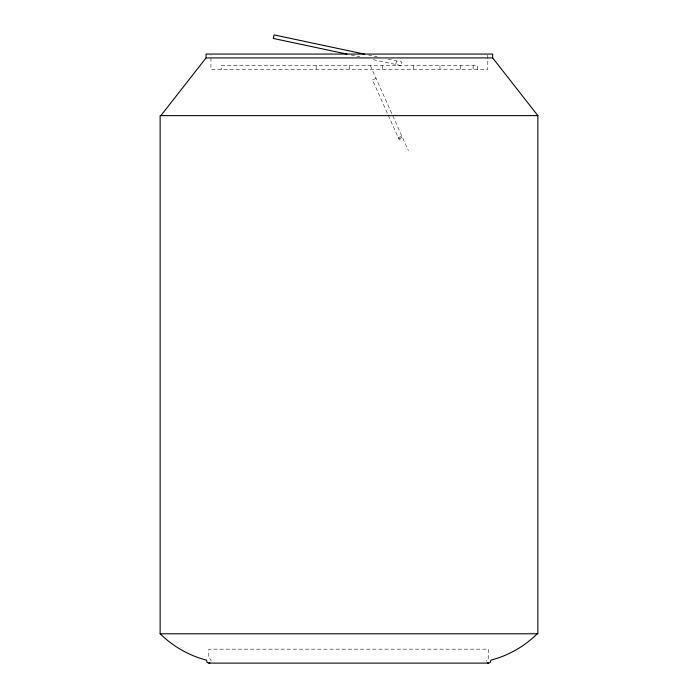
<?xml version="1.0" encoding="UTF-8"?>
<svg xmlns="http://www.w3.org/2000/svg" width="698" height="698" viewBox="0 0 698 698"><rect width="100%" height="100%" fill="white"/><g stroke="black" fill="none" stroke-linecap="round" stroke-linejoin="round"><path stroke-width="0.52" stroke-dasharray="3.49 2.62" d="M211.101 661.338L210.866 659.523L208.798 658.336L208.798 649.175L488.591 649.175L488.591 658.336L486.523 659.523L486.288 661.338M395.757 64.478L396.508 60.927M376.048 78.35L372.47 79.956L399.116 139.539L402.702 137.934M398.331 137.768L401.908 136.162M398.82 138.858L402.397 137.262M368.413 54.95L377.077 56.791M388.062 59.129L401.926 62.078L401.176 65.629L371.319 59.278M351.111 54.985L359.74 56.817M370.35 65.612L408.409 150.681M487.78 55.107L487.78 69.538L210.936 69.538L210.936 55.107M477.502 69.538L477.502 65.612L221.214 65.612L221.214 69.538M473.139 65.612L473.139 69.538M460.331 65.612L460.331 69.538M439.967 65.612L439.967 69.538M413.434 65.612L413.434 69.538M382.521 65.612L382.521 69.538M349.358 65.612L349.358 69.538M316.194 65.612L316.194 69.538"/><path stroke-width="1.05" d="M160.854 115.624L206.058 57.917L206.058 54.069L492.666 54.069L492.666 57.917L537.861 115.624L537.87 633.784L160.13 633.784L160.13 115.624L537.87 115.624M537.216 633.784C524.442 646.418 508.31 655.666 490.895 660.116L490.275 662.402L488.591 663.1L208.798 663.1L207.114 662.402L206.495 660.116C189.079 655.666 172.947 646.418 160.174 633.784M209.993 662.777L208.798 663.1M206.058 57.917L492.666 57.917M488.591 663.1L487.396 662.777M364.705 54.165L274.078 34.9L273.328 38.451L346.985 54.112"/></g></svg>
